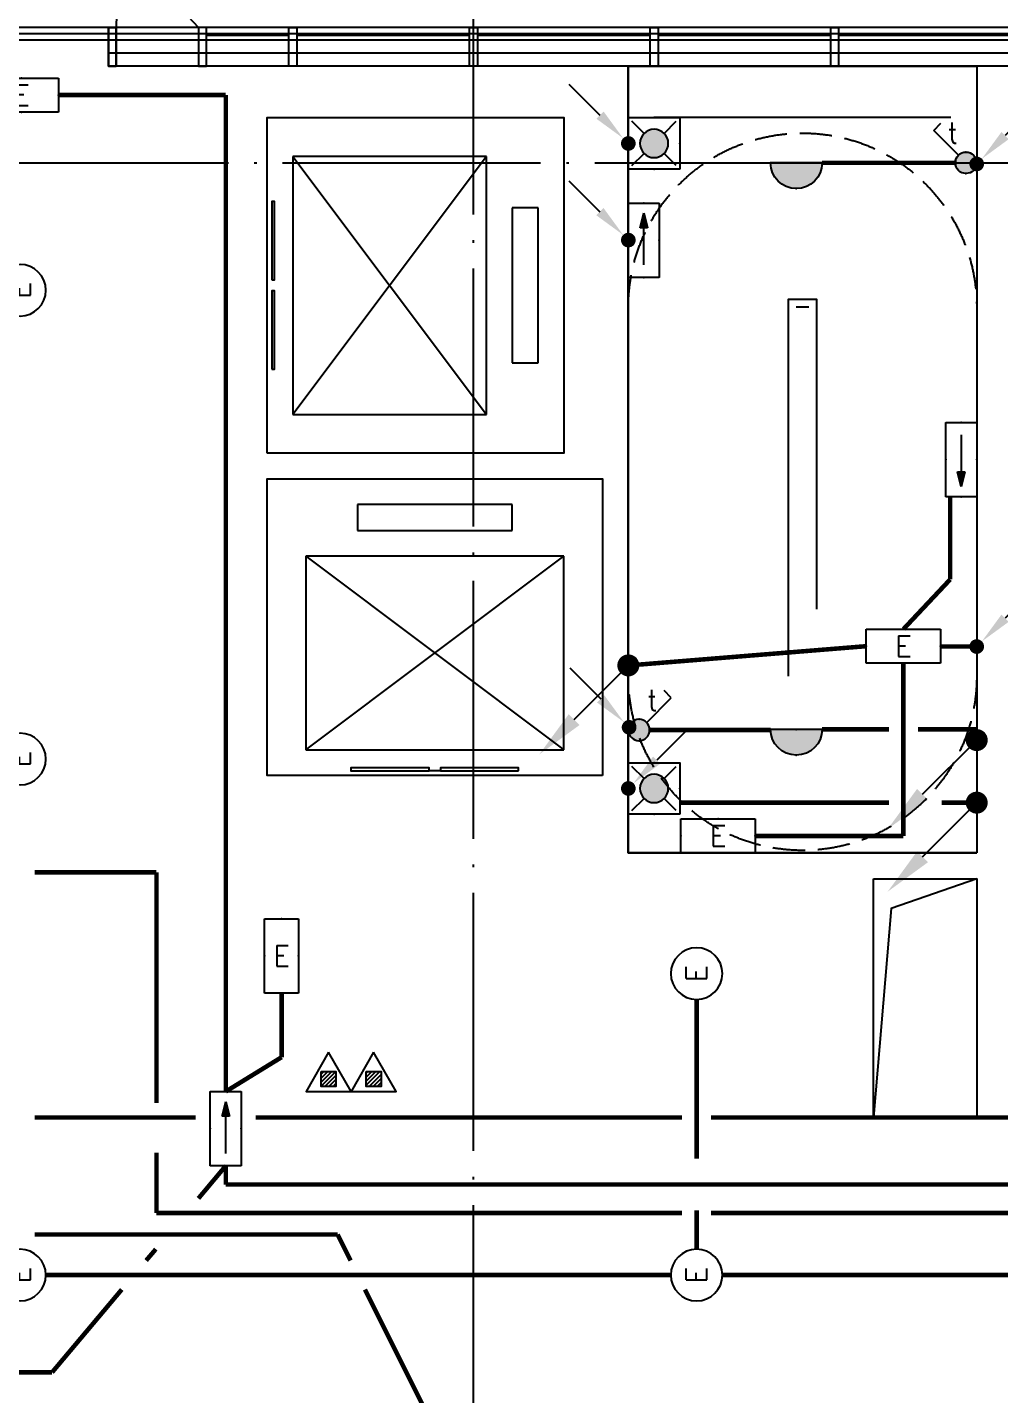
# Model space of a CAD drawing. Extents: x -2209072 to 495824, y -92434 to 572724.
# Drawn here: x 81142 to 88678, y 46851 to 57450 of the extents above; entities that cross this region are included whole.
import ezdxf
from ezdxf.enums import TextEntityAlignment as Align
from ezdxf.xclip import XClip

# ---------------------------------------------------------------- set-up
doc = ezdxf.new("R2010")
doc.units = 0
doc.header["$LTSCALE"] = 1000
doc.header["$MEASUREMENT"] = 0
for name, pattern in [('DASH', [0.35, 0.25, -0.1]), ('X-104 6#7#平面$0$104-1112 结构$0$$AUDIT_BAD_LTYPE1', [0]), ('X-104 6#7#平面$0$DOTE', [2.42, 2, -0.2, 0.02, -0.2]), ('梯段6、7$0$DASH', [0.35, 0.25, -0.1])]:
    doc.linetypes.add(name, pattern=pattern)
doc.layers.get('0').update_dxf_attribs({"linetype": 'CONTINUOUS'})
doc.layers.get('Defpoints').update_dxf_attribs({"linetype": 'CONTINUOUS'})
doc.layers.add('6#7#幕墙$0$04-不打印_辅助线', color=165, linetype='CONTINUOUS', plot=False)
for name, color, linetype in [('6#7#幕墙$0$A-C_玻璃幕墙', 140, 'CONTINUOUS'), ('6#7#幕墙$0$A-C_窗', 140, 'CONTINUOUS'), ('6#7#幕墙$0$A-金属背板', 30, 'CONTINUOUS'), ('EQUIP-照明', 3, 'CONTINUOUS'), ('LWIRE', 4, 'CONTINUOUS'), ('WIRE-应急', 2, 'DASH'), ('WIRE-照明', 1, 'CONTINUOUS'), ('X-104 6#7#平面$0$01-标注_轴线坐标', 132, 'CONTINUOUS'), ('X-104 6#7#平面$0$A-E_电梯', 171, 'CONTINUOUS'), ('X-104 6#7#平面$0$A-SUR_看线', 231, 'CONTINUOUS'), ('X-104 6#7#平面$0$A-TECH_结构', 21, 'CONTINUOUS'), ('X-104 6#7#平面$0$A_AXIS-轴线', 36, 'X-104 6#7#平面$0$DOTE'), ('X-104 6#7#平面$0$EQUIP_消防-01', 7, 'CONTINUOUS'), ('X-104 6#7#平面$0$水-消防_消火栓', 41, 'CONTINUOUS'), ('梯段6、7$0$A-E_楼梯', 171, 'CONTINUOUS')]:
    doc.layers.add(name, color=color, linetype=linetype)
doc.styles.add('_TEL_DIM', font='SIMPLEX', dxfattribs={"width": 0.8, "height": 3.5, "bigfont": 'HZTXT'})
doc.styles.get("Standard").update_dxf_attribs({"font": 'gbenor.shx', "bigfont": 'gbcbig.shx'})

# ---------------------------------------------------------------- blocks, each defined once
blk = doc.blocks.new('$equip_U$00000189(HT0843)')
at = {"color": 2}
for p, q in [((-0.72, 0.66), (-0.72, 0)), ((0.72, 0.66), (-0.72, 0.66)), ((0.72, 0), (0.72, 0.66)), ((-0.72, 0), (0.72, 0))]:
    blk.add_line(p, q, dxfattribs=at)
at = {"color": 2, "const_width": 0.0125}
for points in [[(0.72, 0.66), (0.72, 0.66), (-0.72, 0.66)], [(-0.72, 0.66), (-0.72, 0)], [(0.72, 0), (0.72, 0.66)], [(-0.72, 0), (0.72, 0)]]:
    blk.add_lwpolyline(points, dxfattribs=at)
at = {"color": 2}
blk.add_lwpolyline([(-0.72, 0.66), (-0.72, 0)], dxfattribs=at)
for p in [(0, 0.66), (-0.72, 0.33), (0.72, 0.33), (0, 0)]:
    blk.add_point(p)
at = {"color": 7, "style": '_TEL_DIM'}
blk.add_attdef('$TEXT$', text='', height=0.4, dxfattribs=at).set_placement((0, 0.33), align=Align.MIDDLE_CENTER)
at = {"color": 7, "style": '_TEL_DIM', "flags": 1}
blk.add_attdef('A', text='', height=0.000025, dxfattribs=at).set_placement((0, 0), align=Align.MIDDLE_CENTER)
blk = doc.blocks.new('$equip$00002540')
blk.add_hatch(color=256).paths.add_polyline_path([(0.24, 0.372), (0.24, 0.228), (0.528, 0.3)])
for p, q in [((-0.72, 0.6), (-0.72, 0)), ((0.72, 0.6), (-0.72, 0.6)), ((0.72, 0), (0.72, 0.6)), ((0.24, 0.372), (0.24, 0.228)), ((0.528, 0.3), (0.24, 0.372)), ((0.24, 0.228), (0.528, 0.3)), ((-0.72, 0), (0.72, 0))]:
    blk.add_line(p, q)
at = {"color": 7}
blk.add_line((-0.48, 0.3), (0.48, 0.3), dxfattribs=at)
at = {"const_width": 0.02}
blk.add_lwpolyline([(-0.72, 0.6), (-0.72, 0), (0.72, 0), (0.72, 0.6), (-0.72, 0.6), (-0.72, 0)], dxfattribs=at)
for p in [(0, 0.6), (-0.72, 0.3), (0.72, 0.3), (0, 0)]:
    blk.add_point(p)
at = {"color": 7, "style": '_TEL_DIM', "flags": 1}
blk.add_attdef('A', text='', height=0.00002, dxfattribs=at).set_placement((0, 0), align=Align.MIDDLE_CENTER)
blk = doc.blocks.new('$equip$00001168')
blk.add_line((-0.5, 0), (0.5, 0))
blk.add_arc((0, 0), 0.5, 180, 0)
for p in [(-0.5, 0), (0, 0), (0.5, 0), (0, -0.5)]:
    blk.add_point(p)
for points in [[(0.433, -0.25), (-0.433, -0.25), (0.5, 0), (-0.5, 0)], [(0.25, -0.433), (-0.25, -0.433), (0.433, -0.25), (-0.433, -0.25)], [(0, -0.5), (0, -0.5), (0.25, -0.433), (-0.25, -0.433)]]:
    blk.add_solid(points)
at = {"flags": 9}
blk.add_attdef('A', (0, 0), '', height=0.00002, dxfattribs=at)
blk = doc.blocks.new('$equip$00001822')
for p, q in [((0.147, 0.356), (0.625, 0.833)), ((0.625, 0.833), (0.766, 0.692))]:
    blk.add_line(p, q)
blk.add_circle((0, 0.208), 0.208)
for p in [(0, 0.417), (-0.208, 0.208), (-0.015, 0.001), (0.208, 0.208)]:
    blk.add_point(p)
for points in [[(-0.18, 0.313), (0.18, 0.313), (-0.208, 0.208), (0.208, 0.208)], [(-0.104, 0.389), (0.104, 0.389), (-0.18, 0.313), (0.18, 0.313)], [(0, 0.417), (0, 0.417), (-0.104, 0.389), (0.104, 0.389)], [(-0.18, 0.104), (0.18, 0.104), (-0.208, 0.208), (0.208, 0.208)], [(-0.104, 0.028), (0.104, 0.028), (-0.18, 0.104), (0.18, 0.104)], [(0, 0), (0, 0), (-0.104, 0.028), (0.104, 0.028)]]:
    blk.add_solid(points)
at = {"color": 7, "style": '_TEL_DIM'}
blk.add_attdef('$TEXT$', text='', height=0.4, dxfattribs=at).set_placement((0.581, 0.465), align=Align.MIDDLE_CENTER)
at = {"color": 7, "style": '_TEL_DIM', "flags": 1}
blk.add_attdef('A', text='', height=0.00002, dxfattribs=at).set_placement((0, 0), align=Align.MIDDLE_CENTER)
blk = doc.blocks.new('$equip$00001838')
blk.add_circle((0, 0), 0.5)
at = {"color": 7, "style": '_TEL_DIM'}
blk.add_attdef('$TEXT$', text='', height=0.4, dxfattribs=at).set_placement((0, 0), align=Align.MIDDLE_CENTER)
at = {"color": 7, "style": '_TEL_DIM', "flags": 1}
blk.add_attdef('A', text='', height=0.00002, dxfattribs=at).set_placement((0, 0), align=Align.MIDDLE_CENTER)
blk = doc.blocks.new('$TelecSys$00000078')
for p, q in [((1.15, 1.15), (0.55, 0.55)), ((0.104, 0.104), (0.104, 0.104)), ((-0.104, -0.104), (-0.104, -0.104))]:
    blk.add_line(p, q)
at = {"const_width": 0.142}
blk.add_lwpolyline([(-0.071, 0, 1), (0.071, 0, 1)], format="xyb", close=True, dxfattribs=at)
blk.add_solid([(0.62, 0.48), (0.48, 0.62), (0.1, 0.1)])
at = {"width": 0.8, "flags": 9}
blk.add_attdef('A', (0, 0), '', height=0.00002, dxfattribs=at)
blk = doc.blocks.new('$equip$00002604')
blk.add_hatch(color=256).paths.add_polyline_path([(0.275, 0.5, 1), (-0.274, 0.5, 1)])
for p, q in [((-0.429, 0.929), (-0.194, 0.694)), ((0.194, 0.694), (0.429, 0.929)), ((-0.429, 0.071), (-0.194, 0.306)), ((0.194, 0.306), (0.429, 0.071))]:
    blk.add_line(p, q)
at = {"const_width": 0.02}
blk.add_lwpolyline([(-0.5, 1), (-0.5, 0), (0.5, 0), (0.5, 1), (-0.5, 1), (-0.5, 0)], dxfattribs=at)
blk.add_lwpolyline([(-0.5, 1), (-0.5, 0), (0.5, 0), (0.5, 1)], close=True)
blk.add_circle((0, 0.5), 0.275)
for p in [(0, 1), (-0.5, 0.5), (0.5, 0.5), (0, 0)]:
    blk.add_point(p)
at = {"color": 7, "style": '_TEL_DIM', "flags": 1}
blk.add_attdef('A', text='', height=0.000025, dxfattribs=at).set_placement((0, 0), align=Align.MIDDLE_CENTER)
blk = doc.blocks.new('$equip_U$00000292(HT0843)')
for p in [(0, 1), (-0.5, 0.5), (0.5, 0.5)]:
    blk.add_point(p)
blk.add_blockref('$equip$00002604', (0, 0))
at = {"color": 7, "style": '_TEL_DIM', "flags": 1}
for tag in ['A', 'REMARK']:
    blk.add_attdef(tag, text='', height=0.000025, dxfattribs=at).set_placement((0, 0), align=Align.MIDDLE_CENTER)
blk = doc.blocks.new('X-104 6#7#平面$0$A$C1863634F')
at = {"layer": 'X-104 6#7#平面$0$A_AXIS-轴线'}
for points in [[(84600, -4500), (84600, 60900)], [(-4000, 56400), (117300, 56400)]]:
    blk.add_lwpolyline(points, dxfattribs=at)
blk = doc.blocks.new('X-104 6#7#平面$0$efrgh')
at = {"layer": 'X-104 6#7#平面$0$A-TECH_结构'}
blk.add_lwpolyline([(59650, 20550), (67750, 20550), (67750, 22300), (70800, 22300), (70800, 32300), (68400, 32300), (68400, 35600), (110750, 35600), (110750, 57400), (58450, 57400)], dxfattribs=at)
blk = doc.blocks.new('X-104 6#7#平面$0$fgdhghjhj')
at = {"layer": 'X-104 6#7#平面$0$A-TECH_结构'}
blk.add_lwpolyline([(88500, 50850), (87836, 50620), (87700, 49000)], dxfattribs=at)
blk.add_lwpolyline([(87700, 50850), (88500, 50850), (88500, 49000), (87700, 49000)], close=True, dxfattribs=at)
blk = doc.blocks.new('梯段6、7')
at = {"color": 8, "linetype": '梯段6、7$0$DASH'}
for centre, radius, start, end in [((49800, 3400), 1350, 0, 180), ((49800, -6700), 1350, 0, 180), ((49800, -9820), 1350, 180, 0), ((49800, -16500), 1350, 0, 180), ((49800, -19820), 1350, 180, 0), ((20965, -27260), 1650, 0, 180), ((49800, -27020), 1350, 0, 180), ((20965, -29600), 1650, 180, 0), ((49800, -29880), 1350, 180, 0), ((49800, -57378), 1350, 0, 180), ((20965, -58198), 1650, 0, 180), ((49800, -59458), 1350, 180, 0), ((20965, -60358), 1650, 180, 0), ((49800, -67528), 1350, 0, 180), ((20965, -68018), 1650, 0, 180), ((49800, -70128), 1350, 180, 0), ((20965, -70358), 1650, 180, 0), ((49800, -79978), 1350, 180, 0)]:
    blk.add_arc(centre, radius, start, end, dxfattribs=at)
at = {"layer": 'Defpoints'}
for points in [[(44800, 6850), (54800, 6850), (54800, -3150), (44800, -3150)], [(51150, 4950), (48450, 4950), (48450, -1150), (51150, -1150)], [(44800, -3150), (54800, -3150), (54800, -13150), (44800, -13150)], [(51150, -5150), (48450, -5150), (48450, -11250), (51150, -11250)], [(44800, -13150), (54800, -13150), (54800, -23150), (44800, -23150)], [(51150, -15150), (48450, -15150), (48450, -21250), (51150, -21250)], [(15665, -23150), (25665, -23150), (25665, -33150), (15665, -33150)], [(44800, -23150), (54800, -23150), (54800, -33150), (44800, -33150)], [(19315, -24850), (22615, -24850), (22615, -31250), (19315, -31250)], [(48450, -25150), (51150, -25150), (51150, -31250), (48450, -31250)], [(15665, -53908), (25665, -53908), (25665, -63908), (15665, -63908)], [(44800, -53908), (54800, -53908), (54800, -63908), (44800, -63908)], [(19315, -55608), (22615, -55608), (22615, -62008), (19315, -62008)], [(51150, -55908), (48450, -55908), (48450, -62008), (51150, -62008)], [(15665, -63908), (25665, -63908), (25665, -73908), (15665, -73908)], [(44800, -63908), (54800, -63908), (54800, -73908), (44800, -73908)], [(19315, -65608), (22615, -65608), (22615, -72008), (19315, -72008)], [(51150, -65908), (48450, -65908), (48450, -72008), (51150, -72008)], [(15665, -73908), (25665, -73908), (25665, -83908), (15665, -83908)], [(44800, -73908), (54800, -73908), (54800, -83908), (44800, -83908)], [(19315, -75608), (22615, -75608), (22615, -82008), (19315, -82008)], [(51150, -75908), (48450, -75908), (48450, -82008), (51150, -82008)]]:
    blk.add_lwpolyline(points, close=True, dxfattribs=at)
for points in [[(47328, -61608), (52128, -61608)], [(47328, -71608), (52128, -71608)], [(47328, -81608), (52128, -81608)]]:
    blk.add_lwpolyline(points, dxfattribs=at)
at = {"layer": '梯段6、7$0$A-E_楼梯'}
for p, q in [((49850, -16500), (49750, -16500)), ((49750, -16700), (49750, -16500)), ((49850, -18517), (49850, -16500)), ((49850, -16500), (51150, -16500)), ((49910, -16700), (49910, -16500)), ((49910, -16500), (51150, -16500)), ((51150, -17893), (51150, -16700)), ((49850, -16760), (51150, -16760)), ((49850, -17020), (51150, -17020)), ((49850, -17280), (51150, -17280)), ((49850, -17540), (51150, -17540)), ((49850, -17800), (51150, -17800)), ((50553, -18179), (51150, -17893)), ((50573, -18281), (51150, -18003)), ((51150, -19820), (51150, -18003)), ((49850, -18060), (50801, -18060)), ((50429, -18350), (50396, -18174)), ((50396, -18174), (50588, -18362)), ((50588, -18362), (50553, -18179)), ((49850, -18517), (50409, -18248)), ((49850, -18320), (50259, -18320)), ((50616, -18260), (51150, -18260)), ((49850, -18627), (50429, -18350)), ((50074, -18520), (51150, -18520)), ((49850, -19820), (49850, -18627)), ((49850, -18780), (51150, -18780)), ((49850, -19040), (51150, -19040)), ((49850, -19300), (51150, -19300)), ((49850, -19560), (51150, -19560)), ((49750, -19820), (49853, -19820)), ((49850, -19820), (51150, -19820)), ((49750, -27020), (49850, -27020)), ((65868, -53275), (106225, -53275)), ((66772, -53643), (68592, -54825)), ((66707, -53743), (68846, -55133)), ((66839, -56653), (68977, -55263)), ((65910, -56514), (63784, -56514)), ((66542, -56514), (65910, -56514)), ((66572, -56634), (63784, -56634)), ((66542, -56677), (68846, -58173)), ((66772, -56683), (68592, -57865)), ((66802, -59525), (64634, -59525)), ((66792, -59525), (106225, -59525)), ((49690, -78442), (49690, -77318)), ((49690, -77318), (49910, -77318)), ((49910, -77318), (49910, -80038)), ((49750, -78418), (49750, -77378)), ((49750, -77378), (49850, -77378)), ((49850, -77378), (49850, -80038)), ((48450, -80108), (48450, -80048)), ((49910, -80038), (49850, -80038))]:
    blk.add_line(p, q, dxfattribs=at)
for points in [[(49690, -19880), (49910, -19880), (49910, -16440), (49690, -16440), (49690, -19880)], [(49690, -29360), (49690, -26960), (49910, -26960), (49910, -29880)], [(51150, -29880), (51150, -29620)], [(66542, -53444), (66542, -53275), (66154, -53275)], [(66542, -53305), (66542, -53705), (66342, -53705), (66342, -53305)], [(68882, -54964), (68882, -54795), (68622, -54795), (68622, -54626), (68362, -54626), (68362, -54457), (68102, -54457), (68102, -54288), (67842, -54288), (67842, -54119), (67582, -54119), (67582, -53950), (67322, -53950), (67322, -53781), (67062, -53781), (67062, -53613), (66802, -53613), (66802, -53444), (66542, -53444)], [(68852, -54964), (68852, -54825), (68592, -54825), (68592, -54656), (68332, -54656), (68332, -54487), (68072, -54487), (68072, -54318), (67812, -54318), (67812, -54149), (67552, -54149), (67552, -53980), (67292, -53980), (67292, -53811), (67032, -53811), (67032, -53643), (66772, -53643), (66772, -53474), (66542, -53474)], [(66802, -56484), (66802, -56315), (67062, -56315), (67062, -56146), (67322, -56146), (67322, -55977), (67582, -55977), (67582, -55808), (67842, -55808), (67842, -55640), (68102, -55640), (68102, -55471), (68362, -55471), (68362, -55302), (68622, -55302), (68622, -55133), (68882, -55133), (68882, -54964), (69142, -54964)], [(66832, -56484), (66832, -56345), (67092, -56345), (67092, -56176), (67352, -56176), (67352, -56007), (67612, -56007), (67612, -55838), (67872, -55838), (67872, -55670), (68132, -55670), (68132, -55501), (68392, -55501), (68392, -55332), (68652, -55332), (68652, -55163), (68912, -55163), (68912, -54994), (69142, -54994)], [(69112, -54994), (69112, -55394), (68912, -55394), (68912, -54994)], [(68882, -58004), (68882, -57835), (68622, -57835), (68622, -57667), (68362, -57667), (68362, -57498), (68102, -57498), (68102, -57329), (67842, -57329), (67842, -57160), (67582, -57160), (67582, -56991), (67322, -56991), (67322, -56822), (67062, -56822), (67062, -56653), (66802, -56653), (66802, -56484), (66542, -56484)], [(68852, -58004), (68852, -57865), (68592, -57865), (68592, -57697), (68332, -57697), (68332, -57528), (68072, -57528), (68072, -57359), (67812, -57359), (67812, -57190), (67552, -57190), (67552, -57021), (67292, -57021), (67292, -56852), (67032, -56852), (67032, -56683), (66772, -56683), (66772, -56514), (66542, -56514)], [(66772, -56514), (66772, -56914), (66572, -56914), (66572, -56514)], [(66802, -59525), (66802, -59356), (67062, -59356), (67062, -59187), (67322, -59187), (67322, -59018), (67582, -59018), (67582, -58849), (67842, -58849), (67842, -58680), (68102, -58680), (68102, -58511), (68362, -58511), (68362, -58342), (68622, -58342), (68622, -58173), (68882, -58173), (68882, -58004), (69142, -58004)]]:
    blk.add_lwpolyline(points, dxfattribs=at)
for p in [(66792, -53444), (66792, -53613), (66792, -53781), (66792, -53950), (66792, -54119), (66792, -54288), (66792, -54457), (66792, -54626), (66792, -54795), (66792, -54964), (66792, -55133), (66792, -55302), (66792, -55471), (66792, -55640), (66792, -55808), (66792, -55977), (66792, -56146), (66792, -56315), (66792, -56484), (66792, -56653), (66792, -56822), (66792, -56991), (66792, -57160), (66792, -57329), (66792, -57498), (66792, -57667), (66792, -57835), (66792, -58004), (66792, -58173), (66792, -58342), (66792, -58511), (66792, -58680), (66792, -58849), (66792, -59018), (66792, -59187), (66792, -59356)]:
    blk.add_point(p, dxfattribs=at)
blk = doc.blocks.new('A-电梯2623')
for p, q in [((-575, 1900), (-575, 2100)), ((-575, 2100), (625, 2100)), ((625, 2100), (625, 1900)), ((625, 1900), (-575, 1900)), ((-975, 200), (-975, 1700)), ((-975, 1700), (1025, 1700)), ((1025, 1700), (-975, 200)), ((1025, 200), (-975, 1700)), ((1025, 1700), (1025, 200)), ((1025, 200), (-975, 200))]:
    blk.add_line(p, q)
for points in [[(-1275, 0), (1325, 0), (1325, 2300), (-1275, 2300)], [(-625, 38), (-625, 59), (-18, 59), (-18, 38)], [(68, 38), (68, 59), (675, 59), (675, 38)]]:
    blk.add_lwpolyline(points, close=True)
blk = doc.blocks.new('X-104 6#7#平面$0$dsgfgfhh')
blk.add_line((-11907, 3088), (-11993, 3088))
ref = blk.add_blockref('梯段6、7', (40700, 33700), dxfattribs=dict(xscale=-1))
XClip(ref).set_block_clipping_path([(48450.0031136706, -31250.0000000026), (51150.0031136755, -25150.0000000026)])
at = {"layer": 'X-104 6#7#平面$0$A-E_电梯', "extrusion": (0, 0, -1), "zscale": -1, "rotation": 90}
blk.add_blockref('A-电梯2623', (13250, 6825), dxfattribs=at)
at = {"layer": 'X-104 6#7#平面$0$A-E_电梯', "extrusion": (0, 0, -1), "zscale": -1}
blk.add_blockref('A-电梯2623', (11925, 3050), dxfattribs=at)
blk = doc.blocks.new('6#7#幕墙$0$fdgdfh')
at = {"layer": '6#7#幕墙$0$A-C_玻璃幕墙', "extrusion": (0, 0, -1)}
blk.add_line((30, 300), (474, 774), dxfattribs=at)
blk.add_arc((0, 300), 670, 135, 180, dxfattribs=at)
at = {"layer": '6#7#幕墙$0$A-C_窗'}
for points in [[(-30, 300), (30, 300), (30, 0), (-30, 0)], [(670, 300), (730, 300), (730, 0), (670, 0)]]:
    blk.add_lwpolyline(points, close=True, dxfattribs=at)
blk = doc.blocks.new('*U1651')
at = {"layer": '6#7#幕墙$0$A-金属背板'}
blk.add_lwpolyline([(-670, 5), (-670, -5), (670, -5), (670, 5)], close=True, dxfattribs=at)
blk = doc.blocks.new('*U1652')
at = {"layer": '6#7#幕墙$0$A-C_窗', "color": 0, "linetype": 'ByBlock', "lineweight": -2, "transparency": 16777216}
for p in [(0, 0), (1400, 0), (2800, 0), (4200, 0), (5600, 0)]:
    blk.add_blockref('*U1651', p, dxfattribs=at)
blk = doc.blocks.new('6#7#幕墙')
at = {"layer": '6#7#幕墙$0$04-不打印_辅助线'}
blk.add_lwpolyline([(110700, 55950), (110700, 57350), (58500, 57350), (58500, 35650), (59000, 35650), (59000, 32250), (38450, 32250), (38450, 31500), (38450, 31500), (38450, 23100), (38450, 23100), (38450, 22350), (41550, 22350), (41550, 20150), (-900, 20150), (-900, -1550), (51300, -1550), (51300, 9200)], dxfattribs=at)
at = {"layer": '6#7#幕墙$0$A-C_玻璃幕墙'}
for points in [[(110800, 55950), (110800, 57450), (58400, 57450), (58400, 35550), (58900, 35550), (58900, 32350), (38350, 32350), (38350, 30070)], [(110750, 55950), (110750, 57400), (81770, 57400)], [(110600, 55950), (110600, 57250), (81770, 57250)], [(110500, 55950), (110500, 57150), (81770, 57150)]]:
    blk.add_lwpolyline(points, dxfattribs=at)
for points in [[(81770, 57450), (81830, 57450), (81830, 57150), (81770, 57150)], [(83170, 57450), (83230, 57450), (83230, 57150), (83170, 57150)], [(84570, 57450), (84630, 57450), (84630, 57150), (84570, 57150)], [(85970, 57450), (86030, 57450), (86030, 57150), (85970, 57150)], [(87370, 57450), (87430, 57450), (87430, 57150), (87370, 57150)]]:
    blk.add_lwpolyline(points, close=True, dxfattribs=at)
at = {"layer": '6#7#幕墙$0$A-金属背板'}
blk.add_lwpolyline([(82530, 57400), (82530, 57390), (83170, 57390), (83170, 57400)], close=True, dxfattribs=at)
at = {"layer": '6#7#幕墙$0$A-C_玻璃幕墙', "xscale": -1}
blk.add_blockref('6#7#幕墙$0$fdgdfh', (82500, 57150), dxfattribs=at)
at = {"layer": '6#7#幕墙$0$A-C_窗'}
blk.add_blockref('*U1652', (83900, 57395), dxfattribs=at)
blk = doc.blocks.new('X-104 6#7#平面$0$$TWTSYS$00000546')
h = blk.add_hatch()
h.set_pattern_fill('ANSI31', color=256, scale=200, style=0)
h.set_pattern_definition([(45, (-38543.802, -6670.83), (-17.67767, 17.67767), [])])
h.paths.add_polyline_path([(-65, 174), (65, 174), (65, 44), (-65, 44)])
for points in [[(0, 344), (-198, 0), (198, 0)], [(-65, 174), (65, 174), (65, 44), (-65, 44)]]:
    blk.add_lwpolyline(points, close=True)
blk = doc.blocks.new('X-104 6#7#平面$0$灭火器2')
at = {"layer": 'X-104 6#7#平面$0$EQUIP_消防-01', "xscale": 0.88, "yscale": 0.88, "zscale": 0.88, "rotation": 90}
for p in [(-4049632, -27064), (-4049632, -27413)]:
    blk.add_blockref('X-104 6#7#平面$0$$TWTSYS$00000546', p, dxfattribs=at)
blk = doc.blocks.new('X-104 6#7#平面$0$A$C61334207')
at = {"layer": 'X-104 6#7#平面$0$EQUIP_消防-01', "rotation": 270}
blk.add_blockref('X-104 6#7#平面$0$灭火器2', (110890, -4000430), dxfattribs=at)
blk = doc.blocks.new('X-104 6#7#平面')
at = {"layer": 'X-104 6#7#平面$0$A-SUR_看线'}
for p, q in [((87400, 57150), (86000, 57150)), ((88300, 56750), (86000, 56750))]:
    blk.add_line(p, q, dxfattribs=at)
at = {"linetype": 'X-104 6#7#平面$0$104-1112 结构$0$$AUDIT_BAD_LTYPE1'}
blk.add_blockref('X-104 6#7#平面$0$A$C61334207', (0, 0), dxfattribs=at)
for name, p in [('6#7#幕墙', (0, 0)), ('X-104 6#7#平面$0$dsgfgfhh', (96250, 48600)), ('X-104 6#7#平面$0$fgdhghjhj', (0, 0))]:
    blk.add_blockref(name, p)
at = {"layer": 'X-104 6#7#平面$0$01-标注_轴线坐标'}
blk.add_blockref('X-104 6#7#平面$0$A$C1863634F', (0, 0), dxfattribs=at)
at = {"layer": 'X-104 6#7#平面$0$水-消防_消火栓', "linetype": 'ByBlock'}
blk.add_blockref('X-104 6#7#平面$0$efrgh', (0, 0), dxfattribs=at)
blk = doc.blocks.new('$TelecSys$00000080')
for p, q in [((-0.7, -0.7), (0, 0)), ((0.104, 0.104), (0.104, 0.104)), ((-0.104, -0.104), (-0.104, -0.104))]:
    blk.add_line(p, q)
at = {"const_width": 0.142}
blk.add_lwpolyline([(0.071, 0, 1), (-0.071, 0, 1)], format="xyb", close=True, dxfattribs=at)
blk.add_solid([(-0.63, -0.77), (-0.77, -0.63), (-1.15, -1.15)])
at = {"width": 0.8, "flags": 9}
blk.add_attdef('A', (0, 0), '', height=0.00002, rotation=180, dxfattribs=at)

msp = doc.modelspace()

# ---------------------------------------------------------------- linework, layer by layer
at = {"layer": 'WIRE-应急', "linetype": 'DASH', "const_width": 35}
for points in [[(82680, 56925), (81385, 56925)], [(82680, 49201), (82680, 56925)], [(88294, 53812), (88294, 53170)], [(88294, 53170), (87932, 52785)], [(87644, 52653), (85843, 52507)], [(88500, 52650), (88220, 52650)], [(87932, 52521), (87932, 51181)], [(87932, 51181), (86784, 51181)], [(83113, 49964), (83113, 49467)], [(86329, 48680), (86329, 49915)], [(82680, 49201), (83113, 49467)], [(81199, 49000), (82448, 49000)], [(82913, 49000), (86216, 49000)], [(86441, 49000), (88900, 49000)], [(82468, 48372), (82680, 48625)], [(82680, 48625), (82680, 48480)], [(89974, 48480), (82680, 48480)], [(86329, 47978), (86329, 48280)], [(81199, 48092), (83547, 48092)], [(83547, 48092), (83647, 47891)], [(82063, 47891), (82138, 47979)], [(86129, 47778), (81286, 47778)], [(91129, 47778), (86529, 47778)], [(81334, 47024), (81874, 47666)], [(83759, 47666), (85686, 43804)], [(77745, 47024), (81334, 47024)]]:
    msp.add_lwpolyline(points, dxfattribs=at)
at = {"layer": 'WIRE-照明', "linetype": 'Continuous', "const_width": 35}
for points in [[(87302, 56400), (88333, 56400)], [(86902, 52003), (85967, 52003)], [(87302, 52008), (87820, 52008)], [(88045, 52008), (88500, 52008)], [(87820, 51440), (86200, 51440)], [(88500, 51440), (88228, 51440)], [(81199, 50900), (82143, 50900)], [(82143, 50900), (82143, 49113)], [(82143, 48728), (82143, 48259)], [(82143, 48259), (86216, 48259)], [(86441, 48259), (91216, 48259)]]:
    msp.add_lwpolyline(points, dxfattribs=at)

# ---------------------------------------------------------------- block references
msp.add_blockref('X-104 6#7#平面', (0, 0))
at = {"layer": 'EQUIP-照明'}
ref = msp.add_blockref('$equip_U$00000189(HT0843)', (81097, 57057), dxfattribs=dict(at, xscale=-400, yscale=400, zscale=400, rotation=180))
ref.add_attrib('$TEXT$', 'E', dxfattribs={"layer": '0', "color": 7, "height": 160, "style": '_TEL_DIM'}).set_placement((81097, 56925), align=Align.MIDDLE_CENTER)
at = {"layer": 'EQUIP-照明', "xscale": -400, "yscale": 400, "zscale": 400}
for name, p, rotation in [('$equip_U$00000292(HT0843)', (85800, 56550), 270), ('$equip$00002540', (85800, 55800), 270), ('$equip$00002540', (88500, 54100), 90), ('$equip_U$00000292(HT0843)', (85800, 51550), 270), ('$equip$00002540', (82560, 48913), 270)]:
    msp.add_blockref(name, p, dxfattribs=dict(at, rotation=rotation))
at = {"layer": 'EQUIP-照明'}
ref = msp.add_blockref('$equip$00001822', (88500, 56400), dxfattribs=dict(at, xscale=400, yscale=400, zscale=400, rotation=90.00000000000001))
ref.add_attrib('$TEXT$', 't', dxfattribs={"layer": '0', "color": 7, "height": 160, "style": '_TEL_DIM'}).set_placement((88314, 56632), align=Align.MIDDLE_CENTER)
at = {"layer": 'EQUIP-照明', "xscale": -400, "yscale": 400, "zscale": 400}
for p in [(87102, 56400), (87102, 52008)]:
    msp.add_blockref('$equip$00001168', p, dxfattribs=at)
at = {"layer": 'EQUIP-照明'}
ref = msp.add_blockref('$equip$00001838', (81086, 55412), dxfattribs=dict(at, xscale=-400, yscale=400, zscale=400, rotation=270))
ref.add_attrib('$TEXT$', 'E', dxfattribs={"layer": '0', "color": 7, "height": 160, "rotation": 90, "style": '_TEL_DIM'}).set_placement((81086, 55412), align=Align.MIDDLE_CENTER)
ref = msp.add_blockref('$equip_U$00000189(HT0843)', (87932, 52521), dxfattribs=dict(at, xscale=-400, yscale=400, zscale=400))
ref.add_attrib('$TEXT$', 'E', dxfattribs={"layer": '0', "color": 7, "height": 160, "style": '_TEL_DIM'}).set_placement((87932, 52653), align=Align.MIDDLE_CENTER)
ref = msp.add_blockref('$equip$00001822', (85800, 52003), dxfattribs=dict(at, xscale=-400, yscale=400, zscale=400, rotation=270))
ref.add_attrib('$TEXT$', 't', dxfattribs={"layer": '0', "color": 7, "height": 160, "style": '_TEL_DIM'}).set_placement((85986, 52235), align=Align.MIDDLE_CENTER)
ref = msp.add_blockref('$equip$00001838', (81086, 51778), dxfattribs=dict(at, xscale=-400, yscale=400, zscale=400, rotation=270))
ref.add_attrib('$TEXT$', 'E', dxfattribs={"layer": '0', "color": 7, "height": 160, "rotation": 90, "style": '_TEL_DIM'}).set_placement((81086, 51778), align=Align.MIDDLE_CENTER)
ref = msp.add_blockref('$equip_U$00000189(HT0843)', (86496, 51050), dxfattribs=dict(at, xscale=-400, yscale=400, zscale=400))
ref.add_attrib('$TEXT$', 'E', dxfattribs={"layer": '0', "color": 7, "height": 160, "style": '_TEL_DIM'}).set_placement((86496, 51182), align=Align.MIDDLE_CENTER)
ref = msp.add_blockref('$equip_U$00000189(HT0843)', (82981, 50252), dxfattribs=dict(at, xscale=-400, yscale=400, zscale=400, rotation=270))
ref.add_attrib('$TEXT$', 'E', dxfattribs={"layer": '0', "color": 7, "height": 160, "style": '_TEL_DIM'}).set_placement((83113, 50252), align=Align.MIDDLE_CENTER)
ref = msp.add_blockref('$equip$00001838', (86329, 50115), dxfattribs=dict(at, xscale=-400, yscale=400, zscale=400, rotation=270))
ref.add_attrib('$TEXT$', 'E', dxfattribs={"layer": '0', "color": 7, "height": 160, "rotation": 90, "style": '_TEL_DIM'}).set_placement((86329, 50115), align=Align.MIDDLE_CENTER)
ref = msp.add_blockref('$equip$00001838', (81086, 47778), dxfattribs=dict(at, xscale=-400, yscale=400, zscale=400, rotation=270))
ref.add_attrib('$TEXT$', 'E', dxfattribs={"layer": '0', "color": 7, "height": 160, "rotation": 90, "style": '_TEL_DIM'}).set_placement((81086, 47778), align=Align.MIDDLE_CENTER)
ref = msp.add_blockref('$equip$00001838', (86329, 47778), dxfattribs=dict(at, xscale=-400, yscale=400, zscale=400, rotation=270))
ref.add_attrib('$TEXT$', 'E', dxfattribs={"layer": '0', "color": 7, "height": 160, "rotation": 90, "style": '_TEL_DIM'}).set_placement((86329, 47778), align=Align.MIDDLE_CENTER)
at = {"layer": 'LWIRE'}
for name, p, xscale, yscale, zscale in [('$TelecSys$00000078', (85800, 56550), -400, 400, 400), ('$TelecSys$00000078', (88500, 56391), 400, 400, 400), ('$TelecSys$00000078', (85800, 55801), -400, 400, 400), ('$TelecSys$00000078', (88500, 52650), 400, 400, 400), ('$TelecSys$00000080', (85800, 52504), 600, 600, 600), ('$TelecSys$00000078', (85806, 52024), -400, 400, 400), ('$TelecSys$00000078', (85800, 51550), 400, 400, 400), ('$TelecSys$00000080', (88500, 51925), 600, 600, 600), ('$TelecSys$00000080', (88500, 51440), 600, 600, 600)]:
    msp.add_blockref(name, p, dxfattribs=dict(at, xscale=xscale, yscale=yscale, zscale=zscale))

doc.saveas('drawing.dxf')
